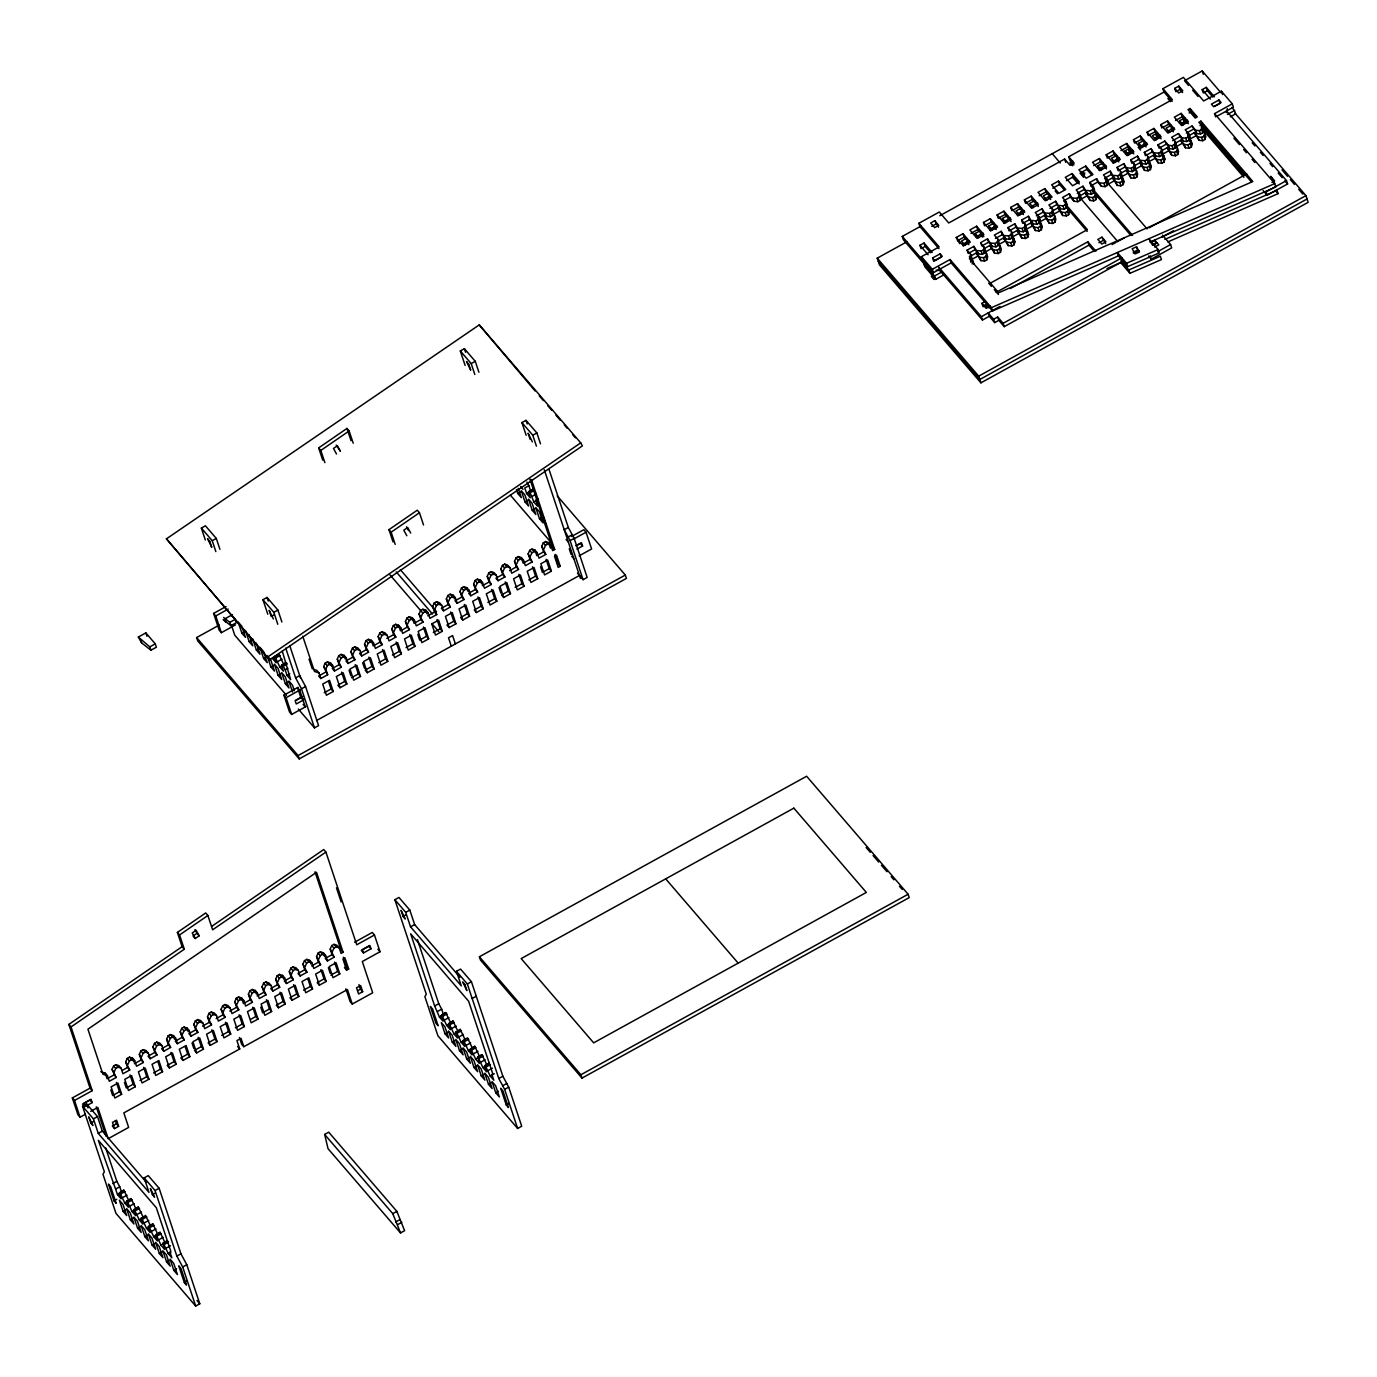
<?xml version="1.0" encoding="UTF-8"?>
<svg xmlns="http://www.w3.org/2000/svg" width="1377" height="1377" viewBox="0 0 1377 1377"><rect width="100%" height="100%" fill="white"/><g stroke="black" fill="none" stroke-linecap="round" stroke-linejoin="round"><path stroke-width="1.5" d="M1157.971 144.826L1161.586 149.043L1162.704 152.399L1161.878 155.343L1159.606 156.582L1155.888 156.152L1151.138 148.596L1144.321 152.348L1147.953 156.565L1149.072 159.921L1148.246 162.847L1145.974 164.104L1142.256 163.674L1137.505 156.117L1130.689 159.87L1134.321 164.087L1135.44 167.443L1134.614 170.369L1132.342 171.626L1128.624 171.196L1123.873 163.639L1117.057 167.392L1120.689 171.609L1121.79 174.965L1120.981 177.891L1118.709 179.148L1114.974 178.717L1110.241 171.161L1103.425 174.913L1107.056 179.13L1108.158 182.487L1107.349 185.413L1105.06 186.67L1101.342 186.239L1096.608 178.683L1089.792 182.435L1093.407 186.652L1094.526 190.009L1093.699 192.935L1091.427 194.191L1087.71 193.761L1082.976 186.205L1076.16 189.957L1079.775 194.174L1080.893 197.531L1080.067 200.457L1077.795 201.713L1074.077 201.283L1069.344 193.727L1062.528 197.479L1066.142 201.696L1067.261 205.035L1066.435 207.979L1064.163 209.235L1060.445 208.805L1055.711 201.249L1048.895 205.001L1052.51 209.218L1053.629 212.557L1052.803 215.5L1050.531 216.757L1046.813 216.327L1042.062 208.77L1035.246 212.523L1038.878 216.74L1039.996 220.079L1039.17 223.022L1036.898 224.279L1033.18 223.849L1028.43 216.275L1021.614 220.045L1025.245 224.262L1026.364 227.601L1025.538 230.544L1023.266 231.801L1019.548 231.37L1014.797 223.797L1007.981 227.566L1011.613 231.784L1012.715 235.123L1011.906 238.066L1009.634 239.323L1005.898 238.892L1001.165 231.319L994.349 235.088L997.981 239.305L999.082 242.645L998.273 245.588L995.984 246.844L992.266 246.414L987.533 238.841L980.717 242.61L985.45 250.166L984.624 253.11L982.352 254.366L978.634 253.936L973.9 246.363L967.084 250.132L970.699 254.349L969.477 258.756L998.704 292.75L1252.846 181.523L1200.916 121.142L1198.868 122.26L1202.482 126.477L1203.601 129.834L1202.775 132.777L1200.503 134.017L1196.785 133.586L1192.052 126.03L1185.236 129.782L1188.85 133.999L1189.969 137.356L1189.143 140.299L1186.871 141.538L1183.153 141.108L1178.419 133.552L1171.603 137.304L1175.218 141.521L1176.337 144.878L1175.51 147.821L1173.238 149.06L1169.521 148.63L1164.787 141.074L1157.971 144.826L1159.073 148.182L1165.889 144.413M970.578 262.095L971.818 257.688L970.699 254.349M972.11 263.988L972.937 261.045L970.51 258.239M984.624 253.11L983.522 249.753L984.331 246.827M969.305 256.828L976.121 253.058L980.872 260.632L984.589 261.062L986.861 259.805L985.743 256.466L986.569 253.523L984.159 250.717M986.861 259.805L987.688 256.862L986.569 253.523M998.273 245.588L997.155 242.232L997.981 239.305M984.641 248.359L989.753 245.554L994.504 253.11L998.222 253.54L1000.494 252.284L999.375 248.944L1000.201 246.001L997.791 243.195M1000.494 252.284L1001.32 249.34L1000.201 246.001M1011.906 238.066L1010.787 234.71L1011.613 231.784M998.291 240.837L1003.403 238.032L1008.136 245.588L1011.854 246.018L1014.126 244.762L1013.007 241.423L1013.833 238.479L1011.424 235.674M1014.126 244.762L1014.952 241.818L1013.833 238.479M1025.538 230.544L1024.419 227.205L1025.245 224.262M1011.923 233.315L1017.035 230.51L1021.768 238.066L1025.486 238.496L1027.758 237.24L1026.64 233.901L1027.466 230.957L1025.056 228.152M1027.758 237.24L1028.585 234.314L1027.466 230.957M1039.17 223.022L1038.051 219.683L1038.878 216.74M1025.555 225.794L1030.667 222.988L1035.401 230.544L1039.119 230.975L1041.391 229.718L1040.289 226.379L1041.098 223.435L1038.688 220.63M1041.391 229.718L1042.217 226.792L1041.098 223.435M1052.803 215.5L1051.684 212.161L1052.51 209.218M1039.187 218.289L1044.3 215.466L1049.033 223.022L1052.751 223.453L1055.023 222.196L1053.921 218.857L1054.748 215.914L1052.321 213.108M1055.023 222.196L1055.849 219.27L1054.748 215.914M1066.435 207.979L1065.316 204.639L1066.142 201.696M1052.82 210.767L1057.932 207.944L1062.665 215.5L1066.4 215.931L1068.672 214.674L1067.554 211.335L1068.38 208.392M1068.672 214.674L1069.481 211.748M1080.067 200.457L1078.966 197.118L1079.775 194.174M1093.699 192.935L1092.598 189.596L1093.407 186.652M1095.937 199.631L1094.818 196.291L1095.644 193.348L1096.763 196.704L1095.937 199.631L1093.665 200.887L1089.947 200.457L1085.196 192.9L1078.38 196.653M1107.349 185.413L1106.23 182.074L1107.056 179.13M1120.981 177.891L1119.862 174.552L1120.689 171.609M1105.645 181.609L1112.478 177.857L1117.212 185.413L1120.93 185.843L1123.202 184.604L1122.083 181.248L1122.909 178.304L1120.499 175.499M1123.202 184.604L1124.028 181.661L1122.909 178.304M1134.614 170.369L1133.495 167.03L1134.321 164.087M1120.998 173.158L1126.111 170.335L1130.844 177.891L1134.562 178.321L1136.834 177.082L1135.715 173.726L1136.541 170.782L1134.132 167.977M1136.834 177.082L1137.66 174.139L1136.541 170.782M1148.246 162.847L1147.127 159.508L1147.953 156.565M1134.631 165.636L1139.743 162.813L1144.476 170.369L1148.194 170.8L1150.466 169.56L1149.365 166.204L1150.174 163.261L1147.764 160.455M1150.466 169.56L1151.292 166.617L1150.174 163.261M1161.878 155.343L1160.759 151.986L1161.586 149.043M1148.263 158.114L1153.375 155.291L1158.109 162.847L1161.827 163.278L1164.099 162.038L1162.997 158.682L1163.823 155.739L1161.396 152.933M1164.099 162.038L1164.925 159.095L1163.823 155.739M1175.51 147.821L1174.392 144.465L1175.218 141.521M1161.895 150.592L1167.007 147.769L1171.741 155.326L1175.476 155.773L1177.748 154.517L1176.629 151.16L1177.455 148.217L1175.029 145.411M1177.748 154.517L1178.557 151.573L1177.455 148.217M1189.143 140.299L1188.041 136.943L1188.85 133.999M1175.528 143.07L1180.64 140.247L1185.373 147.804L1189.108 148.251L1191.38 146.995L1190.262 143.638L1191.088 140.695L1188.661 137.889M1191.38 146.995L1192.207 144.051L1191.088 140.695M1202.775 132.777L1201.673 129.421L1202.482 126.477M1189.16 135.548L1194.272 132.726L1199.023 140.282L1202.741 140.729L1205.013 139.473L1203.894 136.116L1204.72 133.173L1202.31 130.367M1205.013 139.473L1205.839 136.53L1204.72 133.173M1226.236 112.621L1227.337 108.697M112.053 1069.413L113.585 1065.918L115.857 1064.662L118.887 1065.643L121.056 1068.173L122.914 1073.767L129.731 1069.998L125.703 1061.891L127.218 1058.397L129.49 1057.157L132.519 1058.121L134.688 1060.651L136.547 1066.246L143.363 1062.476L139.335 1054.369L140.867 1050.875L143.139 1049.635L146.151 1050.599L148.32 1053.13L150.179 1058.724L156.995 1054.954L152.967 1046.847L154.499 1043.353L156.771 1042.114L159.784 1043.095L161.952 1045.608L163.811 1051.202L170.628 1047.432L166.6 1039.325L168.132 1035.831L170.404 1034.592L173.416 1035.573L175.585 1038.086L177.444 1043.68L184.26 1039.91L180.232 1031.803L181.764 1028.326L184.036 1027.07L187.048 1028.051L189.217 1030.564L191.076 1036.158L197.892 1032.389L193.864 1024.281L195.396 1020.805L197.668 1019.548L200.681 1020.529L202.867 1023.059L204.708 1028.636L211.542 1024.867L207.497 1016.76L209.029 1013.283L211.301 1012.026L214.313 1013.007L216.499 1015.538L218.358 1021.114L225.174 1017.345L221.129 1009.238L222.661 1005.761L224.933 1004.504L227.962 1005.485L230.131 1008.016L231.99 1013.592L238.806 1009.823L234.779 1001.716L236.293 998.239L238.565 996.982L241.595 997.964L243.763 1000.494L245.622 1006.071L252.439 1002.301L248.411 994.194L249.943 990.717L252.215 989.461L255.227 990.442L257.396 992.972L259.255 998.549L266.071 994.779L262.043 986.672L263.575 983.195L265.847 981.939L268.859 982.92L271.028 985.45L272.887 991.027L279.703 987.275L275.675 979.15L277.207 975.673L279.479 974.417L282.492 975.398L284.66 977.928L286.519 983.505L293.335 979.753L289.308 971.628L290.84 968.151L293.112 966.895L296.124 967.876L298.293 970.406L300.152 975.983L306.968 972.231L302.94 964.107L304.472 960.63L306.744 959.373L309.756 960.354L311.942 962.884L313.784 968.461L320.617 964.709L316.572 956.585L318.104 953.108L320.376 951.851L323.388 952.832L325.574 955.363L327.433 960.939L334.25 957.187L330.205 949.063L331.737 945.586L334.009 944.329L337.038 945.311L339.207 947.841L341.066 953.418L343.114 952.299L316.503 872.312L87.921 1029.204L102.896 1074.232L107.423 1075.695L109.282 1081.289L116.098 1077.52L112.053 1069.413L116.098 1077.52M114.239 1071.943L115.771 1068.449L118.043 1067.192L121.056 1068.173M127.872 1064.421L129.404 1060.927L131.676 1059.67L134.688 1060.651M141.504 1056.899L143.036 1053.405L145.308 1052.148L148.32 1053.13M155.136 1049.377L156.668 1045.883L158.94 1044.644L161.952 1045.608M325.488 672.217L318.672 675.987L320.858 678.517L327.674 674.747L323.629 666.64L325.161 663.146L327.433 661.907L330.463 662.871L332.632 665.401L334.491 670.995L341.307 667.225L337.279 659.118L338.794 655.624L341.066 654.385L344.095 655.349L346.264 657.879L348.123 663.473L354.939 659.703L350.911 651.596L352.443 648.102L354.715 646.863L357.727 647.844L359.896 650.357L361.755 655.951L368.571 652.182L364.544 644.075L366.075 640.58L368.347 639.341L371.36 640.322L373.528 642.835L375.387 648.429L382.204 644.66L378.176 636.553L379.708 633.076L381.98 631.819L384.992 632.8L387.161 635.313L389.02 640.907L395.836 637.138L391.808 629.031L393.34 625.554L395.612 624.297L398.624 625.278L400.793 627.809L402.652 633.386L409.468 629.616L405.44 621.509L406.972 618.032L409.244 616.776L412.257 617.757L414.443 620.287L416.284 625.864L423.118 622.094L419.073 613.987L420.605 610.51L422.877 609.254L425.889 610.235L428.075 612.765L429.934 618.342L436.75 614.572L432.705 606.465L434.237 602.988L436.509 601.732L439.538 602.713L441.707 605.243L443.566 610.82L450.382 607.05L446.355 598.943L447.869 595.466L450.141 594.21L453.171 595.191L455.339 597.721L457.198 603.298L464.015 599.529L459.987 591.422L461.519 587.945L463.791 586.688L466.803 587.669L468.972 590.199L470.831 595.776L477.647 592.024L473.619 583.9L475.151 580.423L477.423 579.166L480.435 580.147L482.604 582.678L484.463 588.254L491.279 584.502L487.251 576.378L488.783 572.901L491.055 571.644L494.068 572.625L496.236 575.156L498.095 580.733L504.911 576.98L500.884 568.856L502.416 565.379L504.688 564.122L507.7 565.104L509.869 567.634L511.728 573.211L518.544 569.458L514.516 561.334L516.048 557.857L518.32 556.601L521.332 557.582L523.518 560.112L525.36 565.689L532.193 561.936L528.148 553.829L529.68 550.335L531.952 549.079L534.965 550.06L537.15 552.59L539.009 558.167L545.826 554.415L541.781 546.308L543.313 542.813L545.585 541.557L548.614 542.538L550.783 545.068L552.642 550.645L554.69 549.526L531.402 479.54M327.674 674.747L325.815 669.17L327.347 665.676L329.619 664.42L332.632 665.401M168.769 1041.855L170.3 1038.361L172.573 1037.122L175.585 1038.086M339.448 661.648L340.98 658.154L343.252 656.898L346.264 657.879M182.401 1034.334L183.933 1030.839L186.205 1029.6L189.217 1030.564M353.08 654.127L354.612 650.632L356.884 649.393L359.896 650.357M196.05 1026.812L197.565 1023.318L199.837 1022.078L202.867 1023.059M366.712 646.605L368.244 643.111L370.516 641.871L373.528 642.835M209.683 1019.29L211.215 1015.796L213.487 1014.556L216.499 1015.538M380.345 639.083L381.877 635.589L384.149 634.349L387.161 635.313M223.315 1011.768L224.847 1008.291L227.119 1007.035L230.131 1008.016M393.977 631.561L395.509 628.067L397.781 626.828L400.793 627.809M236.947 1004.246L238.479 1000.769L240.751 999.513L243.763 1000.494M407.626 624.039L409.141 620.545L411.413 619.306L414.443 620.287M250.58 996.724L252.111 993.247L254.384 991.991L257.396 992.972M421.259 616.517L422.791 613.04L425.063 611.784L428.075 612.765M264.212 989.202L265.744 985.725L268.016 984.469L271.028 985.45M434.891 608.995L436.423 605.519L438.695 604.262L441.707 605.243M277.844 981.681L279.376 978.204L281.648 976.947L284.66 977.928M448.523 601.474L450.055 597.997L452.327 596.74L455.339 597.721M291.476 974.159L293.008 970.682L295.28 969.425L298.293 970.406M462.156 593.952L463.688 590.475L465.96 589.218L468.972 590.199M305.126 966.637L306.641 963.16L308.913 961.903L311.942 962.884M475.788 586.43L477.32 582.953L479.592 581.696L482.604 582.678M318.758 959.115L320.29 955.638L322.562 954.381L325.574 955.363M489.42 578.908L490.952 575.431L493.224 574.175L496.236 575.156M332.391 951.593L333.923 948.116L336.195 946.86L339.207 947.841M503.053 571.386L504.584 567.909L506.856 566.653L509.869 567.634M516.702 563.864L518.217 560.387L520.489 559.131L523.518 560.112M530.334 556.342L531.866 552.865L534.138 551.609L537.15 552.59M543.967 548.821L545.499 545.344L547.771 544.087L550.783 545.068M283.869 664.73L278.86 654.109L274.298 657.19L276.157 662.785L272.543 658.567L275.262 657.053M278.86 654.109L275.675 656.45M274.763 656.364L279.789 666.984L283.404 671.201L281.545 665.625L286.106 662.544L287.311 663.938L283.232 666.193L282.01 664.798M286.106 662.544L281.545 665.625M164.431 1244.378L168.528 1242.123L167.323 1240.711L163.226 1242.966L168.252 1253.604L171.867 1257.803L170.008 1252.227L170.714 1250.987L156.341 1207.767L98.352 1140.345L117.51 1194.599L121.124 1198.816L119.283 1193.239L123.827 1190.141L128.853 1200.778L124.756 1203.033L119.747 1192.396M123.827 1190.141L119.283 1193.239M124.756 1203.033L128.388 1207.233L126.529 1201.656L131.073 1198.575L136.099 1209.195L132.003 1211.45L126.994 1200.83M131.073 1198.575L126.529 1201.656M526.926 482.07L528.871 485.702L524.775 487.957L526.634 493.534L530.265 497.751L528.407 492.174L532.968 489.093L534.173 490.487L530.076 492.742L528.871 491.348M532.968 489.093L528.407 492.174M143.346 1217.629L138.32 1207.009L133.776 1210.09L135.635 1215.667L132.003 1211.45M138.32 1207.009L135.135 1209.333M530.076 492.742L533.88 501.968L537.512 506.185L536.118 499.765L539.285 504.808M134.24 1209.264L139.249 1219.884L142.881 1224.101L141.022 1218.507L145.583 1215.426L150.592 1226.064M141.487 1217.681L146.496 1228.318L150.127 1232.518L148.268 1226.941L152.83 1223.86L157.839 1234.481M152.83 1223.86L148.268 1226.941M148.733 1226.115L153.742 1236.735L157.374 1240.952L155.515 1235.376L160.076 1232.295L165.085 1242.915L161.006 1245.169L155.98 1234.549M160.076 1232.295L155.515 1235.376M161.006 1245.169L164.62 1249.387L163.226 1242.966M167.323 1240.711L162.761 1243.792M482.931 1067.588L487.01 1065.316L482.002 1054.696L477.905 1056.951L482.931 1067.588L486.546 1071.788L484.704 1066.211L489.248 1063.13L485.169 1065.385L490.178 1076.005L493.809 1080.222L491.95 1074.645L492.639 1073.406L468.628 1001.234L410.656 933.795L434.65 1005.967L439.435 1017.018L443.067 1021.235L441.208 1015.641L445.769 1012.56L450.778 1023.18L446.682 1025.435L441.673 1014.815M445.769 1012.56L441.208 1015.641M446.682 1025.435L450.313 1029.652L448.454 1024.075L453.016 1020.994L458.025 1031.614L453.928 1033.869L448.919 1023.249M453.016 1020.994L448.454 1024.075M453.928 1033.869L457.56 1038.086L455.701 1032.509L460.262 1029.411L465.271 1040.048M460.262 1029.411L455.701 1032.509M472.518 1048.465L467.509 1037.845L462.947 1040.926L464.806 1046.503L461.192 1042.303L456.166 1031.666M463.412 1040.1L468.438 1050.72L472.053 1054.937L470.194 1049.36L474.755 1046.279L479.764 1056.899M474.755 1046.279L470.194 1049.36M470.659 1048.534L475.685 1059.154L479.299 1063.371L477.905 1056.951M482.002 1054.696L477.44 1057.777M322.717 460.125L318.655 447.921L346.97 428.436L349.138 430.967L353.218 443.222M324.886 462.655L320.824 450.434L349.138 430.967M393.03 541.884L388.968 529.663L417.265 510.196L419.451 512.726L423.514 524.964M395.199 544.397L391.137 532.193L419.451 512.726M92.225 1090.687L90.056 1088.157L72.327 1097.934L74.513 1100.464L92.225 1090.687L71.019 1026.932L184.311 949.218L182.125 946.688L177.392 932.436L205.689 912.968L207.875 915.498L212.626 929.785L325.901 852.07L323.733 849.54L212.213 926.033M184.311 949.218L179.561 934.966L207.875 915.498M199.149 935.826L196.98 933.313L193.073 935.981L195.241 938.512L199.149 935.826L196.136 930.301L192.229 932.969L195.241 938.512M90.056 1088.157L68.85 1024.402L182.125 946.688M166.445 538.837L479.248 324.886L580.715 442.878L582.351 445.907L269.565 659.841L166.445 538.837L269.565 659.841M267.93 656.829L580.715 442.878M465.133 365.456L460.314 350.946L464.41 348.691L475.272 361.325L478.903 372.22M460.314 350.946L471.192 363.58L475.272 361.325M205.311 539.973L201.352 528.062L205.431 525.807L216.309 538.441L219.924 549.337M201.352 528.062L212.213 540.696L216.309 538.441M526.152 435.27L521.917 422.584L526.014 420.329L536.892 432.963L540.507 443.842M138.337 637.052L145.842 632.904L155.257 643.868L156.376 647.224L150.919 650.219L141.624 642.921L138.337 637.052L149.8 646.88L150.919 650.219M521.917 422.584L532.796 435.218L536.892 432.963M149.8 646.88L155.257 643.868M938.925 248.669L919.991 226.637L918.872 223.298L939.321 212.006L948.736 222.971L1064.645 159.026L1070.067 165.36L1074.163 163.106L1068.724 156.771L1172.343 99.609L1162.928 88.662L1183.377 77.387L1203.67 100.986L1221.399 91.192L1232.277 103.843L1233.379 107.182L1217.44 115.995M235.519 624.865L221.353 632.68L219.167 630.15L213.607 613.402L226 606.568M944.519 274.471L935.654 279.359L934.535 276.002L903.381 239.77L902.262 236.414L921.006 226.069M939.751 215.741L1164.718 91.639M1185.339 80.262L1202.224 70.95L1220.917 92.689M213.607 613.402L215.776 615.932L228.186 609.099M934.759 220.733L930.68 222.988L934.656 227.618L938.753 225.363L934.759 220.733L938.529 227.171M1174.736 88.369L1178.815 86.114L1182.809 90.744L1178.712 92.999L1174.736 88.369L1175.838 91.708L1179.934 89.453L1182.602 92.552M931.781 226.344L935.878 224.09M1235.031 113.207L1305.93 195.637L1308.15 202.333L980.923 382.84L879.438 264.849L877.218 258.153L907.305 241.56M232.317 614.744L224.812 618.875L225.931 622.232L223.762 619.702M267.792 614.211L262.955 599.701L267.052 597.446L277.913 610.08L281.889 622.008M557.203 495.84L625.313 575.052L626.432 578.392L299.205 758.899L197.72 640.907L196.618 637.568L219.184 625.124M223.608 617.464L229.804 622.335L235.26 619.323L236.379 622.679L230.923 625.692L223.177 619.598M930.594 252.714L925.155 246.397L921.058 248.652L919.956 245.295L924.036 243.04L932.195 252.525M1072.649 161.057L1069.929 162.572L1072.649 165.722M1212.827 97.027L1207.388 90.71L1203.291 92.965L1202.19 89.608L1206.269 87.353L1214.428 96.838M262.955 599.701L273.834 612.335L277.913 610.08M922.556 260.012L921.437 256.673L939.166 246.896L918.872 223.298M956.206 237.481L963.022 233.729L970.269 242.145L963.452 245.915L956.206 237.481L959.735 243.643M976.654 226.207L969.838 229.959L977.085 238.393L983.901 234.641L976.654 226.207L977.773 229.546L983.815 236.586M983.471 222.437L990.287 218.685L997.55 227.119L990.717 230.871L983.471 222.437L984.589 225.794L991.406 222.041L996.242 227.653M997.12 214.915L1003.936 211.163L1011.183 219.597L1004.367 223.349L997.12 214.915L998.222 218.272L1005.038 214.519L1011.079 221.542M1010.752 207.393L1017.569 203.641L1024.815 212.075L1017.999 215.828L1010.752 207.393L1011.854 210.75M1024.385 199.889L1031.201 196.119L1038.447 204.553L1031.631 208.306L1024.385 199.889L1025.486 203.228L1032.32 199.476L1038.344 206.498M1044.833 188.597L1038.017 192.367L1045.263 200.784L1052.08 197.031L1044.833 188.597L1045.952 191.954L1050.771 197.565M1058.465 181.076L1051.649 184.845L1058.896 193.262L1065.712 189.51L1058.465 181.076L1059.584 184.432L1064.421 190.043M1072.098 173.554L1065.282 177.323L1072.528 185.74L1079.344 181.988L1072.098 173.554L1073.217 176.91L1079.258 183.933M1085.73 166.032L1078.914 169.801L1086.16 178.218L1092.977 174.466L1085.73 166.032L1086.849 169.388L1091.686 174.999M1099.362 158.51L1092.546 162.279L1099.793 170.696L1106.626 166.944L1099.362 158.51L1100.481 161.866L1106.523 168.889M1106.196 154.758L1113.012 150.988L1120.258 159.422L1113.442 163.174L1106.196 154.758L1107.297 158.097L1114.113 154.344L1118.95 159.956M1126.644 143.466L1119.828 147.236L1127.074 155.653L1133.891 151.9L1126.644 143.466L1127.746 146.823L1133.787 153.845M1133.46 139.714L1140.276 135.944L1147.523 144.378L1140.707 148.131L1133.46 139.714L1134.562 143.053L1141.395 139.301L1146.215 144.912M1147.093 132.192L1153.909 128.422L1161.155 136.857L1154.339 140.626L1147.093 132.192L1148.211 135.531L1155.028 131.779L1161.069 138.802M1160.725 124.67L1167.541 120.901L1174.788 129.335L1167.971 133.104L1160.725 124.67L1161.844 128.027M1181.173 113.379L1174.357 117.148L1181.604 125.582L1188.42 121.813L1181.173 113.379L1182.292 116.735L1188.334 123.758M1190.038 108.49L1187.99 109.626L1195.236 118.061L1197.284 116.925L1190.038 108.49L1191.157 111.847L1195.993 117.458M273.92 614.951L271.2 616.448L269.152 610.304L273.369 618.979M241.784 626.225L238.152 622.008L241.87 633.162L244.59 631.664M957.325 240.837L964.141 237.068L968.978 242.696M970.957 233.315L977.773 229.546M1013.558 209.803L1018.67 206.998L1023.507 212.609M1039.136 195.706L1045.952 191.954M1052.768 188.184L1059.584 184.432M1066.4 180.662L1073.217 176.91M1086.849 169.388L1080.033 173.141L1083.665 177.358M1093.665 165.619L1100.481 161.866M1120.93 150.575L1127.746 146.823M1163.548 127.08L1168.66 124.257L1173.497 129.868M1175.476 120.505L1182.292 116.735M1189.108 112.983L1191.157 111.847M966.62 238.204L961.507 241.009L965.122 245.226M983.058 233.092L976.241 236.844L975.14 233.488L980.252 230.682M996.707 225.57L989.874 229.322L988.772 225.983L993.884 223.16M1003.523 221.8L1002.404 218.461L1007.516 215.638M1021.149 208.116L1016.037 210.939L1019.668 215.139M1034.781 200.594L1029.669 203.417L1033.301 207.617M1048.413 193.073L1043.301 195.895L1046.933 200.113M1082.167 174.449L1084.887 172.951M1105.783 165.395L1098.949 169.147L1097.848 165.808L1102.96 162.985M1116.592 155.463L1111.48 158.286L1115.095 162.503M1133.047 150.351L1126.231 154.104L1125.112 150.764L1130.224 147.941M1146.68 142.829L1139.863 146.599L1138.745 143.242L1143.857 140.42M1157.489 132.898L1152.377 135.721L1156.009 139.938M1171.121 125.376L1166.009 128.199L1169.641 132.416M1187.576 120.264L1180.76 124.033L1179.659 120.677L1184.771 117.854M932.608 257.964L940.112 253.833L942.281 256.346L934.776 260.494L932.608 257.964L933.726 261.303L941.214 257.172L940.112 253.833M1218.938 100.022L1211.433 104.153L1213.602 106.683L1221.106 102.552L1218.938 100.022L1220.039 103.361L1214.428 106.477M962.609 244.366L969.425 240.614M1005.227 220.871L1010.339 218.048M1017.155 214.278L1023.972 210.526M1030.788 206.757L1037.604 203.004M1044.42 199.235L1049.532 196.412M1112.599 161.625L1119.415 157.873M1155.2 138.13L1160.312 135.307M1167.128 131.555L1173.944 127.786M962.953 245.657L966.361 243.781M990.235 230.613L993.643 228.737M1003.867 223.091L1007.276 221.215M1017.5 215.569L1020.908 213.693M1099.311 170.438L1102.719 168.562M1112.943 162.916L1116.351 161.04M1140.208 147.873L1143.616 145.996M245.399 630.425L249.117 641.596L251.836 640.098M516.478 489.713L517.718 493.431L520.437 491.933M921.437 256.673L932.315 269.307L950.044 259.53L991.423 307.656L992.542 311.013L1118.451 255.881L1127.711 266.622L1159.21 252.886L1158.109 249.53L1148.831 238.737L1152.583 245.175M1215.667 116.976L1214.548 113.62L1232.277 103.843M526.634 493.534L530.73 491.279L528.871 485.702M902.262 236.414L933.434 272.663L951.146 262.887L992.542 311.013M978.634 253.936L975.019 249.719L968.203 253.471L967.084 250.132M992.266 246.414L988.652 242.197L981.835 245.949L980.717 242.61M995.468 238.428L1002.284 234.675L1005.898 238.892M1019.548 231.37L1015.916 227.153L1009.1 230.906L1007.981 227.566M1033.18 223.849L1029.548 219.631L1022.732 223.401L1021.614 220.045M1036.365 215.879L1043.181 212.11L1046.813 216.327M1049.997 208.357L1056.813 204.588L1060.445 208.805M1074.077 201.283L1070.445 197.066L1063.629 200.835L1067.261 205.035M1077.279 193.314L1084.095 189.544L1087.71 193.761M1089.792 182.435L1090.911 185.792L1097.727 182.022L1101.342 186.239M1114.974 178.717L1111.359 174.5L1104.543 178.27L1108.158 182.487M1128.624 171.196L1124.992 166.978L1118.176 170.748L1117.057 167.392M1142.256 163.674L1138.624 159.457L1131.808 163.226L1130.689 159.87M1147.144 154.758L1152.256 151.935L1155.888 156.152M1172.705 140.661L1179.521 136.891M1186.354 133.139L1193.17 129.386M1199.987 125.617L1202.018 124.498L1251.228 181.695M532.038 496.391L536.118 494.136M252.645 638.859L256.363 650.03L259.083 648.515M524.964 501.865L528.579 506.065L524.878 494.911L521.246 490.694L524.964 501.865L527.684 500.35M934.535 276.002L941.627 272.095M1201.088 128.973L1203.137 127.837L1244.137 175.499M1227.406 114.446L1234.498 110.539L1235.617 113.895L1230.298 116.821M977.515 250.58L981.25 251.01L983.522 249.753M991.165 243.058L994.882 243.488L997.155 242.232M1004.797 235.536L1008.515 235.966L1010.787 234.71M1018.429 228.014L1022.147 228.444L1024.419 227.205M1032.062 220.492L1035.779 220.922L1038.051 219.683M1045.694 212.97L1049.412 213.401L1051.684 212.161M1059.326 205.448L1063.044 205.879L1065.316 204.639M1072.958 197.927L1076.694 198.374L1078.966 197.118M1086.591 190.405L1090.326 190.852L1092.598 189.596M1100.24 182.883L1103.958 183.33L1106.23 182.074M1113.873 175.378L1117.59 175.808L1119.862 174.552M1127.505 167.856L1131.223 168.287L1133.495 167.03M1141.137 160.334L1144.855 160.765L1147.127 159.508M1154.769 152.813L1158.487 153.243L1160.759 151.986M1164.787 141.074L1168.402 145.291L1172.12 145.721L1174.392 144.465M1178.419 133.552L1182.034 137.769L1185.769 138.199L1188.041 136.943M1192.052 126.03L1195.666 130.247L1199.401 130.677L1201.673 129.421M972.128 259.237L977.24 256.415M984.056 252.662L990.872 248.893M997.688 245.14L1004.504 241.371M1011.32 237.619L1018.137 233.849M1024.953 230.097L1031.786 226.327M1045.418 218.805L1038.602 222.575L1042.217 226.792M1052.235 215.053L1059.051 211.283M1079.499 200.009L1086.315 196.24M1108.468 184.019L1113.58 181.196M1122.1 176.497L1127.212 173.674M1134.028 169.922L1140.862 166.169M1154.494 158.648L1147.678 162.4L1151.292 166.617M1161.31 154.878L1168.126 151.126M1174.942 147.356L1181.759 143.604M1195.391 136.082L1188.575 139.834L1192.207 144.051M535.653 500.591L538.373 499.094M533.88 501.968L537.977 499.713M976.121 253.058L979.753 257.275L983.471 257.706L985.743 256.466M989.753 245.554L993.385 249.753L997.103 250.184L999.375 248.944M1003.403 238.032L1007.017 242.232L1010.735 242.662L1013.007 241.423M1017.035 230.51L1020.65 234.71L1024.368 235.157L1026.64 233.901M1030.667 222.988L1034.282 227.188L1038.017 227.635L1040.289 226.379M1044.3 215.466L1047.914 219.666L1051.649 220.113L1053.921 218.857M1057.932 207.944L1061.564 212.161L1065.282 212.592L1067.554 211.335M1085.196 192.9L1088.828 197.118L1092.546 197.548L1094.818 196.291M1112.478 177.857L1116.093 182.074L1119.811 182.504L1122.083 181.248M1126.111 170.335L1129.725 174.552L1133.443 174.982L1135.715 173.726M1139.743 162.813L1143.358 167.03L1147.093 167.46L1149.365 166.204M1153.375 155.291L1156.99 159.508L1160.725 159.939L1162.997 158.682M1167.007 147.769L1170.639 151.986L1174.357 152.417L1176.629 151.16M1180.64 140.247L1184.272 144.465L1187.99 144.895L1190.262 143.638M1194.272 132.726L1197.904 136.943L1201.622 137.373L1203.894 136.116M263.609 658.447L267.241 662.664L263.523 651.51L259.892 647.293L263.609 658.447L266.329 656.949M532.21 510.282L535.825 514.499L532.124 503.328L528.493 499.128L532.21 510.282L534.93 508.784M275.985 657.776L280.065 655.521M277.93 661.408L282.027 659.153M270.856 666.881L274.488 671.098L270.77 659.927L267.138 655.71L270.856 666.881L273.593 665.384M539.457 518.716L543.089 522.933L539.371 511.762L535.739 507.545L539.457 518.716L542.177 517.201M279.789 666.984L282.509 665.487M282.302 651.201L290.65 679.636L287.036 675.418L285.177 669.842L287.896 668.327M278.102 675.315L281.734 679.515L278.016 668.361L274.402 664.144L278.102 675.315L280.839 673.801M989.598 283.559L1087.382 229.615L1066.005 204.76M287.036 675.418L289.755 673.921M314.49 727.865L301.477 688.793L295.625 677.88L299.721 675.625L305.574 686.538L318.569 725.61L314.49 727.865L298.31 709.069M568.322 527.46L564.226 529.715L570.078 540.627L583.073 579.7L587.17 577.445L574.175 538.373L568.322 527.46L549.027 469.471M285.349 683.732L288.981 687.949L285.263 676.778L281.648 672.578L285.349 683.732L288.086 682.235M996.122 292.389L1087.813 241.801L1095.903 251.199M989.805 307.536L987.137 304.437L983.058 306.71L981.939 303.353L984.658 301.856M1101.927 237.171L1097.83 239.426L1101.824 244.056L1105.903 241.801L1101.927 237.171L1105.697 243.609M1010.339 288.516L1088.932 245.158L1094.319 251.423M1098.949 242.765L1103.029 240.51M568.133 536.996L572.23 534.741M305.832 706.608L291.649 714.439L289.48 711.909L283.903 695.161L298.086 687.33M341.307 667.225L339.121 664.695L332.305 668.465L334.491 670.995M354.939 659.703L352.77 657.173L345.954 660.943L348.123 663.473M368.571 652.182L366.402 649.651L359.586 653.421L361.755 655.951M382.204 644.66L380.035 642.13L373.219 645.899L371.36 640.322M386.851 638.377L393.667 634.608L395.836 637.138M402.187 629.909L407.299 627.086L409.468 629.616M423.118 622.094L420.932 619.564L414.116 623.333L412.257 617.757M427.748 615.812L434.564 612.059L436.75 614.572M450.382 607.05L448.196 604.537L441.38 608.29L443.566 610.82M464.015 599.529L461.846 597.016L455.03 600.768L457.198 603.298M477.647 592.024L475.478 589.494L468.662 593.246L470.831 595.776M482.294 585.724L489.11 581.972L491.279 584.502M504.911 576.98L502.743 574.45L495.927 578.202L498.095 580.733M509.559 570.68L516.375 566.928L518.544 569.458M532.193 561.936L530.007 559.406L523.191 563.159L521.332 557.582M545.826 554.415L543.64 551.884L536.823 555.637L534.965 550.06M571.455 536.531L583.865 529.697L586.034 532.228L591.611 548.975L579.201 555.809M990.011 305.728L985.932 307.983L981.939 303.353M301.477 688.793L305.574 686.538M570.078 540.627L574.175 538.373M283.903 695.161L286.089 697.691L300.255 689.86M573.641 539.061L586.034 532.228M989.908 315.935L982.472 320.049L939.906 270.563L938.787 267.207L981.353 316.693L999.943 306.434M1112.117 244.555L1115.835 242.507M1117.04 241.836L1124.51 237.722M1148.969 227.876L1246.77 173.932M302.63 696.487L295.126 700.618L296.244 703.974L303.749 699.843L301.563 697.313L295.935 700.411M575.827 545.791L581.455 542.676L582.574 546.032L576.946 549.13M576.636 545.567L580.388 543.502L582.574 546.032M1004.246 326.659L998.807 320.342L994.71 322.597L989.288 316.28L988.17 312.94L993.609 319.257L997.688 317.003L1003.127 323.32L1004.246 326.659L1123.116 261.096M324.249 692.734L331.065 688.965L333.234 691.495L326.418 695.247L322.7 684.094L329.533 680.324L333.234 691.495M346.866 683.973L344.698 681.443L337.881 685.212L340.05 687.725L346.866 683.973L343.166 672.802L336.349 676.572L340.05 687.725M351.514 677.691L358.33 673.921L360.516 676.451L353.682 680.221L349.982 669.05L356.798 665.28L360.516 676.451M374.148 668.929L371.962 666.399L365.146 670.169L367.332 672.699L374.148 668.929L370.43 657.776L363.614 661.528L367.332 672.699M378.778 662.647L385.594 658.877L387.78 661.408L380.964 665.177L377.246 654.006L384.063 650.254L387.78 661.408M392.428 655.125L399.244 651.355L401.413 653.886L394.597 657.655L390.879 646.484L397.695 642.732L401.413 653.886M406.06 647.603L412.876 643.834L415.045 646.364L408.229 650.133L404.511 638.962L411.327 635.21L415.045 646.364M428.677 638.842L424.959 627.688L418.143 631.441L421.861 642.611L428.677 638.842L426.509 636.312L419.692 640.081L417.833 634.504M433.325 632.559L440.141 628.79L442.31 631.32L435.493 635.09L431.776 623.919L438.609 620.166L442.31 631.32M455.942 623.798L453.773 621.268L446.957 625.038L449.126 627.568L455.942 623.798L452.241 612.645L445.425 616.397L449.126 627.568M469.591 616.276L467.405 613.746L460.589 617.516L462.758 620.046L469.591 616.276L465.874 605.123L459.057 608.875L462.758 620.046M483.224 608.754L481.038 606.241L474.222 609.994L476.408 612.524L483.224 608.754L479.506 597.601L472.69 601.353L476.408 612.524M487.854 602.472L494.67 598.72L496.856 601.233L490.04 605.002L486.322 593.831L493.138 590.079L496.856 601.233M510.488 593.711L508.32 591.198L501.503 594.95L503.672 597.48L510.488 593.711L506.77 582.557L499.954 586.309L503.672 597.48M515.136 587.428L521.952 583.676L524.121 586.206L517.304 589.958L513.587 578.788L520.403 575.035L524.121 586.206M528.768 579.906L535.584 576.154L537.753 578.684L530.937 582.437L527.219 571.266L534.035 567.513L537.753 578.684M551.385 571.162L547.685 559.991L540.851 563.761L544.569 574.915L551.385 571.162L549.216 568.632L542.4 572.384L540.541 566.808M560.25 566.274L558.201 567.393L554.501 556.239L556.532 555.103L560.25 566.274L558.081 563.744L554.983 554.432M1003.127 323.32L1122.014 257.74M1150.724 242.472L1154.804 240.218L1158.797 244.865L1154.701 247.12M1162.274 236.93L1173.497 230.734M1153.203 245.072L1155.923 243.574L1154.804 240.218M1271.952 182.435L1274.689 180.921L1270.696 176.29L1274.465 182.728M1157.558 251.716L1170.588 244.538L1171.689 247.894L1151.241 259.169L1148.556 256.036M1286.479 180.611L1266.014 191.885L1267.133 195.241L1287.581 183.95L1286.479 180.611L1226.477 110.849M316.486 720.55L579.837 575.276M877.218 258.153L978.703 376.145L1305.93 195.637M196.618 637.568L298.086 755.56L625.313 575.052M1307.031 198.994L979.804 379.501L878.337 261.51M394.855 899.697L405.733 912.349L410.553 926.859L461.295 985.846L456.475 971.336L460.555 969.081L471.433 981.715L502.863 1076.229L508.715 1087.141L521.711 1126.214L517.632 1128.469L437.903 1035.762L424.891 996.69L426.285 994.194L394.855 899.697L398.951 897.443L409.812 910.077L414.649 924.604L459.901 977.222M405.733 912.349L409.812 910.077M113.912 1074.989L107.096 1078.759L105.237 1073.165L100.728 1071.702M122.433 1070.29L127.545 1067.468L129.731 1069.998M134.378 1063.715L141.194 1059.946L143.363 1062.476M156.995 1054.954L154.826 1052.424L148.01 1056.193L150.179 1058.724M170.628 1047.432L168.459 1044.902L161.643 1048.672L163.811 1051.202M184.26 1039.91L182.091 1037.38L175.275 1041.15L177.444 1043.68M197.892 1032.389L195.723 1029.858L188.907 1033.628L191.076 1036.158M202.539 1026.106L209.356 1022.336L211.542 1024.867M216.172 1018.584L222.988 1014.815L225.174 1017.345M229.804 1011.062L236.62 1007.31L238.806 1009.823M252.439 1002.301L250.27 999.788L243.454 1003.54L241.595 997.964M257.086 996.019L263.902 992.266L266.071 994.779M279.703 987.275L277.534 984.744L270.718 988.497L272.887 991.027M293.335 979.753L291.167 977.222L284.35 980.975L286.519 983.505M306.968 972.231L304.799 969.701L297.983 973.453L300.152 975.983M311.615 965.931L318.431 962.179L320.617 964.709M334.25 957.187L332.064 954.657L325.247 958.409L327.433 960.939M354.56 942.247L372.289 932.47L374.458 935L380.035 951.748L362.306 961.525L372.702 992.783L352.254 1004.057L350.085 1001.527L345.851 988.824M403.1 916.445L405.268 918.975L401.051 910.3L403.1 916.445L405.819 914.948M374.458 935L356.746 944.777L325.901 852.07M82.5 1104.216L89.987 1100.085L92.173 1102.616L84.668 1106.747L83.549 1103.39L91.054 1099.259L92.173 1102.616M82.551 1106.247L93.429 1118.881L98.266 1133.391L148.991 1192.396L144.172 1177.886L148.251 1175.614L159.13 1188.265L180.938 1253.81L186.79 1264.723L199.785 1303.795L195.689 1306.05L115.961 1213.344L102.965 1174.271L104.359 1171.793L82.551 1106.247L86.648 1103.975L97.526 1116.627L102.346 1131.137L146.237 1182.154M363.494 952.936L370.998 948.805L369.879 945.448L362.375 949.596L363.494 952.936L361.325 950.405L368.812 946.274L370.998 948.805M410.553 926.859L414.649 924.604M121.658 1094.267L117.957 1083.097L111.124 1086.866L114.842 1098.02L121.658 1094.267L119.489 1091.737L112.673 1095.507L110.814 1089.913M135.29 1086.746L131.59 1075.575L124.773 1079.344L128.474 1090.498L135.29 1086.746L133.121 1084.215L126.305 1087.985L124.446 1082.391M139.938 1080.463L146.754 1076.694L148.94 1079.224L142.106 1082.976L138.406 1071.822L145.222 1068.053L148.94 1079.224M153.57 1072.941L160.386 1069.172L162.572 1071.702L155.756 1075.471L152.038 1064.301L158.854 1060.531L162.572 1071.702M176.204 1064.18L174.018 1061.65L167.202 1065.419L169.388 1067.95L176.204 1064.18L172.486 1053.026L165.67 1056.779L169.388 1067.95M189.837 1056.658L187.668 1054.128L180.852 1057.897L183.021 1060.428L189.837 1056.658L186.119 1045.504L179.303 1049.257L183.021 1060.428M203.469 1049.136L201.3 1046.606L194.484 1050.376L196.653 1052.906L203.469 1049.136L199.751 1037.983L192.935 1041.735L196.653 1052.906M217.101 1041.614L214.932 1039.084L208.116 1042.854L210.285 1045.384L217.101 1041.614L213.383 1030.461L206.567 1034.213L210.285 1045.384M221.749 1035.332L228.565 1031.562L230.734 1034.093L223.917 1037.862L220.2 1026.691L227.033 1022.939L230.734 1034.093M235.381 1027.81L242.197 1024.04L244.366 1026.571L237.55 1030.34L233.849 1019.169L240.665 1015.417L244.366 1026.571M250.717 1019.341L255.829 1016.519L258.015 1019.049L251.182 1022.818L247.481 1011.647L254.297 1007.895L258.015 1019.049M271.648 1011.527L267.93 1000.373L261.114 1004.126L264.832 1015.297L271.648 1011.527L269.462 1008.997L262.646 1012.766L260.787 1007.189M285.28 1004.005L283.094 1001.492L276.278 1005.244L278.464 1007.775L285.28 1004.005L281.562 992.851L274.746 996.604L278.464 1007.775M298.912 996.483L296.743 993.97L289.927 997.723L292.096 1000.253L298.912 996.483L295.194 985.33L288.378 989.082L292.096 1000.253M303.56 990.201L310.376 986.448L312.545 988.961L305.728 992.731L302.011 981.56L308.827 977.808L312.545 988.961M326.177 981.457L324.008 978.927L317.192 982.679L319.361 985.209L326.177 981.457L322.459 970.286L315.643 974.038L319.361 985.209M330.824 975.157L337.64 971.405L339.809 973.935L332.993 977.687L329.275 966.516L336.108 962.764L339.809 973.935M348.674 969.047L346.505 966.516L344.457 967.635L346.625 970.165L348.674 969.047L344.956 957.876L342.925 958.994L346.625 970.165M72.327 1097.934L77.904 1114.681L80.073 1117.212L85.391 1114.268M90.71 1111.342L97.801 1107.435L108.198 1138.693L128.646 1127.402L123.827 1112.891L239.718 1048.964L236.93 1040.582L241.027 1038.327L243.815 1046.709L347.434 989.547L352.254 1004.057M93.429 1118.881L97.526 1116.627M90.796 1122.995L92.965 1125.525L88.748 1116.85L90.796 1122.995L93.533 1121.48M98.266 1133.391L102.346 1131.137M118.611 1126.334L116.443 1123.804L112.346 1126.059L114.532 1128.589L118.611 1126.334L116.58 1120.189L112.484 1122.444L114.532 1128.589M357.779 990.683L360.499 989.185L362.667 991.698L358.588 993.97L356.54 987.825L360.636 985.571L362.667 991.698M479.403 956.757L806.629 776.249L908.114 894.241L909.216 897.597L581.989 1078.105L480.521 960.113L479.403 956.757L580.887 1074.748L581.989 1078.105M456.475 971.336L467.337 983.987L471.433 981.715M112.725 1183.566L116.821 1181.311L105.702 1147.902M434.65 1005.967L438.747 1003.713L417.403 939.562M115.651 1189.022L119.747 1186.767L116.821 1181.311M437.576 1011.424L441.673 1009.169L438.747 1003.713M472.173 998.497L476.253 996.242M117.51 1194.599L121.606 1192.344L119.747 1186.767M439.435 1017.018L443.532 1014.763L441.673 1009.169M120.952 1193.807L125.032 1191.553M442.878 1016.226L446.974 1013.971M114.016 1200.813L116.184 1203.343L110.625 1186.595L108.456 1184.065L114.016 1200.813L116.752 1199.298M122.897 1197.439L126.994 1195.184M444.823 1019.858L448.919 1017.603M128.199 1202.241L132.295 1199.987M450.124 1024.643L454.221 1022.388M144.172 1177.886L155.05 1190.52L159.13 1188.265M130.144 1205.873L134.24 1203.618M452.086 1028.292L456.166 1026.037M152.399 1194.634L154.585 1197.164L150.368 1188.489L152.399 1194.634L155.136 1193.119M123.087 1211.347L126.701 1215.564L122.983 1204.393L119.369 1200.176L123.087 1211.347L125.806 1209.849M445.012 1033.766L448.627 1037.965L444.926 1026.812L441.294 1022.595L445.012 1033.766L447.732 1032.251M135.445 1210.658L139.542 1208.404M457.371 1033.077L461.467 1030.822M137.39 1214.307L141.487 1212.053M459.333 1036.709L463.412 1034.454M130.333 1219.781L133.948 1223.981L130.23 1212.827L126.615 1208.61L130.333 1219.781L133.053 1218.266M452.258 1042.182L455.89 1046.4L452.172 1035.229L448.541 1031.029L452.258 1042.182L454.978 1040.685M141.022 1218.507L143.742 1217.01M139.249 1219.884L141.986 1218.387M461.192 1042.303L463.911 1040.788M142.692 1219.093L146.788 1216.838M464.617 1041.511L468.714 1039.256M144.637 1222.724L148.733 1220.47M466.579 1045.143L470.659 1042.888M137.58 1228.198L141.194 1232.415L137.493 1221.244L133.862 1217.044L137.58 1228.198L140.299 1226.7M459.505 1050.617L463.137 1054.834L459.419 1043.663L455.787 1039.446L459.505 1050.617L462.224 1049.102M146.496 1228.318L149.232 1226.804M468.438 1050.72L471.158 1049.222M149.938 1227.527L154.035 1225.272M471.881 1049.928L475.96 1047.673M324.645 1134.441L328.724 1132.187L396.869 1211.399L404.614 1230.677L400.518 1232.931L328.036 1148.659L324.645 1134.441L392.772 1213.653L400.518 1232.931M151.9 1231.158L155.98 1228.904M473.826 1053.577L477.922 1051.322M144.826 1236.632L148.441 1240.849L144.74 1229.678L141.108 1225.461L144.826 1236.632L147.546 1235.117M466.751 1059.051L470.383 1063.251L466.665 1052.097L463.033 1047.88L466.751 1059.051L469.488 1057.536M153.742 1236.735L156.479 1235.238M475.685 1059.154L478.404 1057.656M157.185 1235.944L161.281 1233.689M479.127 1058.362L483.207 1056.107M159.147 1239.593L163.226 1237.321M481.072 1061.994L485.169 1059.739M152.072 1245.049L155.704 1249.266L151.986 1238.112L148.355 1233.895L152.072 1245.049L154.792 1243.551M473.998 1067.468L477.63 1071.685L473.912 1060.514L470.297 1056.314L473.998 1067.468L476.735 1065.97M486.374 1066.796L490.453 1064.524M166.393 1248.01L170.473 1245.755M488.319 1070.428L492.415 1068.173M159.319 1253.483L162.951 1257.7L159.233 1246.529L155.601 1242.329L159.319 1253.483L162.038 1251.986M481.244 1075.902L484.876 1080.119L481.158 1068.948L477.544 1064.731L481.244 1075.902L483.981 1074.387M168.252 1253.604L170.972 1252.089M490.178 1076.005L494.274 1073.75M195.689 1306.05L182.693 1266.978L176.841 1256.065L180.938 1253.81M517.632 1128.469L504.636 1089.396L498.784 1078.484L502.863 1076.229M166.565 1261.917L170.197 1266.134L166.479 1254.963L162.847 1250.746L166.565 1261.917L169.302 1260.403M488.491 1084.319L492.123 1088.536L488.405 1077.382L484.79 1073.165L488.491 1084.319L491.228 1082.821M502.674 1085.747L506.77 1083.492M173.812 1270.334L177.444 1274.551L173.726 1263.398L170.111 1259.18L173.812 1270.334L176.549 1268.837M495.754 1092.753L499.369 1096.97L495.651 1085.799L492.037 1081.582L495.754 1092.753L498.474 1091.255M182.693 1266.978L186.79 1264.723M504.636 1089.396L508.715 1087.141M184.329 1282.555L186.497 1285.085L180.938 1268.337L178.752 1265.824L184.329 1282.555L187.048 1281.058M506.254 1104.974L508.44 1107.504L502.863 1090.756L500.694 1088.226L506.254 1104.974L508.991 1103.476M580.887 1074.748L908.114 894.241M392.772 1213.653L396.869 1211.399M395.56 1222.036L399.64 1219.781M397.729 1224.566L401.826 1222.311M991.423 307.656L1274.741 183.606L1275.859 186.962L1149.933 242.094M1136.49 246.844L1132.152 248.738L1135.113 253.884L1139.45 251.991L1136.49 246.844L1137.609 250.184L1133.271 252.094M1133.34 253.196L1139.244 250.614M1153.014 244.572L1156.955 242.851M1164.822 239.409L1276.961 190.301L1278.08 193.658L1167.903 241.904M1106.919 268.601L1120.689 262.577L1129.932 273.334L1161.448 259.582L1160.329 256.225L1128.83 269.978L1120.895 260.752M1118.451 255.881L1117.349 252.525L1126.593 263.282L1158.109 249.53M932.47 269.703L928.735 269.255L927.633 265.916M936.188 270.133L939.906 270.563M313.801 669.429L316.813 670.392L318.999 672.923L320.858 678.517M318.999 672.923L314.472 671.46L302.751 636.208M1231.778 107.372L1234.498 110.539M1282.021 169.887L1287.581 176.359M1290.352 179.595L1294.518 184.449M1298.7 189.286L1302.866 194.14M1252.192 142.812L1254.929 145.979M1260.403 152.348L1263.139 155.515M1269.973 163.467L1272.692 166.651M1278.166 173.003L1282.211 177.702M1284.896 180.817L1287.581 183.95M1202.19 89.608L1210.331 99.092M1214.548 113.62L1274.741 183.606M1184.495 80.727L1188.558 85.443M1192.602 90.159L1198.024 96.459M1233.861 138.13L1239.455 144.637M1243.655 149.525L1246.46 152.778M1252.054 159.284L1254.86 162.538M1275.274 190.405L1278.08 193.658M1263.105 190.542L1267.133 195.241M1193.291 113.155L1195.701 115.961M1201.192 127.028L1203.601 129.834M1204.255 131.194L1243.879 177.272M1172.12 101.399L1164.047 92.018L1162.928 88.662M1167.851 98.49L1170.536 101.623M1185.821 122.897L1183.411 120.092L1184.513 123.431M1179.659 120.677L1183.273 124.894M1187.559 134.55L1189.969 137.356M1170.984 129.008L1173.393 131.813M1158.556 137.941L1156.129 135.135L1157.248 138.475M1162.515 156.29L1164.925 159.095M1143.702 144.051L1146.129 146.857M1138.745 143.242L1142.376 147.459M1138.194 147.27L1140.604 150.076M1131.292 152.985L1128.865 150.162L1129.983 153.518M1125.112 150.764L1128.744 154.981M1116.437 159.095L1118.864 161.901M1121.618 178.855L1124.028 181.661M1162.498 235.14L1170.588 244.538M1097.848 165.808L1101.462 170.025M1105.748 180.835L1147.093 228.909M1081.926 171.557L1084.646 174.724M1073.922 164.861L1069.843 160.128L1068.724 156.771M1090.911 185.792L1094.526 190.009M1094.233 190.835L1132.514 235.329M1092.615 191.007L1130.896 235.501M1052.235 153.69L1060.256 163.002M1072.27 176.979L1077.606 183.175M1078.484 194.708L1080.893 197.531M1080.635 198.391L1117.694 241.474M1055.178 190.99L1057.588 193.813M1065.781 206.55L1087.176 231.422M1048.276 196.704L1050.685 199.51M1037.569 217.273L1039.996 220.079M1020.994 211.748L1023.421 214.554M1026.175 231.491L1028.585 234.314M1002.404 218.461L1006.019 222.661M1012.543 239.013L1014.952 241.818M993.729 226.792L996.139 229.598M988.772 225.983L992.387 230.183M980.097 234.314L982.507 237.119M975.14 233.488L978.754 237.705M966.465 241.836L968.874 244.641M988.686 283.146L991.474 286.382M994.246 289.618L998.428 294.471M985.381 304.73L988.135 307.949M983.729 304.868L986.5 308.087M919.956 245.295L928.098 254.779M935.654 279.359L924.776 266.708L923.674 263.368M931.248 276.278L934.036 279.531M535.085 390.948L479.248 324.886M539.268 395.801L543.433 400.655M547.598 405.509L551.781 410.346M555.947 415.2L560.112 420.054M564.277 424.891L567.066 428.127M572.625 434.598L575.397 437.834M866.133 847.492L870.298 852.329M873.087 855.565L878.646 862.036M881.418 865.272L886.977 871.727M891.143 876.581L893.931 879.817M899.491 886.272L902.279 889.508M520.592 486.511L523.019 489.317M566.136 539.474L568.322 542.004M517.718 493.431L521.332 497.648L518.234 488.336M571.713 556.222L573.882 558.752M510.351 495.135L550.903 542.297M577.479 573.193L583.073 579.7M554.69 549.526L552.504 546.996L529.887 479.007M545.585 541.557L547.771 544.087M543.313 542.813L545.499 545.344M531.952 549.079L534.138 551.609M529.68 550.335L531.866 552.865M518.32 556.601L520.489 559.131M516.048 557.857L518.217 560.387M504.688 564.122L506.856 566.653M502.416 565.379L504.584 567.909M491.055 571.644L493.224 574.175M488.783 572.901L490.952 575.431M477.423 579.166L479.592 581.696M475.151 580.423L477.32 582.953M463.791 586.688L465.96 589.218M461.519 587.945L463.688 590.475M450.141 594.21L452.327 596.74M447.869 595.466L450.055 597.997M318.655 447.921L320.824 450.434M388.968 529.663L391.137 532.193M436.509 601.732L438.695 604.262M434.237 602.988L436.423 605.519M400.363 569.682L436.509 611.732M665.693 878.853L738.175 963.125M396.266 571.937L432.43 613.987M422.877 609.254L425.063 611.784M389.966 574.88L422.791 613.04M431.776 623.506L438.747 631.595M409.244 616.776L411.413 619.306M406.972 618.032L409.141 620.545M395.612 624.297L397.781 626.828M393.34 625.554L395.509 628.067M381.98 631.819L384.149 634.349M379.708 633.076L381.877 635.589M368.347 639.341L370.516 641.871M366.075 640.58L368.244 643.111M354.715 646.863L356.884 649.393M352.443 648.102L354.612 650.632M341.066 654.385L343.252 656.898M338.794 655.624L340.98 658.154M327.433 661.907L329.619 664.42M325.161 663.146L327.347 665.676M323.629 666.64L325.815 669.17M231.216 614.641L235.26 619.323M241.87 633.162L245.485 637.379L242.386 628.084M249.117 641.596L252.731 645.813L249.03 634.642M256.363 650.03L259.995 654.23L256.277 643.076M303.112 704.387L305.281 706.917L299.721 690.17L297.535 687.639L301.253 698.81M286.502 695.351L234.744 635.158L231.508 625.399M377.866 949.218L380.035 951.748M343.114 952.299L340.928 949.769L314.989 871.779M334.009 944.329L336.195 946.86M331.737 945.586L333.923 948.116M320.376 951.851L322.562 954.381M318.104 953.108L320.29 955.638M306.744 959.373L308.913 961.903M304.472 960.63L306.641 963.16M293.112 966.895L295.28 969.425M290.84 968.151L293.008 970.682M279.479 974.417L281.648 976.947M277.207 975.673L279.376 978.204M265.847 981.939L268.016 984.469M263.575 983.195L265.744 985.725M252.215 989.461L254.384 991.991M249.943 990.717L252.111 993.247M238.565 996.982L240.751 999.513M236.293 998.239L238.479 1000.769M177.392 932.436L179.561 934.966M224.933 1004.504L227.119 1007.035M222.661 1005.761L224.847 1008.291M243.815 1046.709L241.629 1044.179L239.409 1037.483M211.301 1012.026L213.487 1014.556M209.029 1013.283L211.215 1015.796M237.55 1046.434L239.718 1048.964M197.668 1019.548L199.837 1022.078M195.396 1020.805L197.565 1023.318M184.036 1027.07L186.205 1029.6M181.764 1028.326L183.933 1030.839M170.404 1034.592L172.573 1037.122M168.132 1035.831L170.3 1038.361M156.771 1042.114L158.94 1044.644M154.499 1043.353L156.668 1045.883M143.139 1049.635L145.308 1052.148M140.867 1050.875L143.036 1053.405M129.49 1057.157L131.676 1059.67M127.218 1058.397L129.404 1060.927M115.857 1064.662L118.043 1067.192M113.585 1065.918L115.771 1068.449M68.85 1024.402L71.019 1026.932M105.237 1073.165L107.423 1075.695M196.997 1300.542L199.785 1303.795M410.725 533.054L407.712 527.529L403.805 530.197L406.817 535.739M406.542 526.84L408.556 530.541M336.229 445.098L340.412 451.312L337.399 445.769L333.492 448.454L336.504 453.997M194.966 929.613L196.98 933.313M283.232 666.193L285.177 669.842M1221.399 91.192L1222.518 94.548M1202.224 70.95L1203.326 74.306M1206.269 87.353L1207.388 90.71M1200.916 121.142L1202.018 124.498M1199.401 130.677L1200.503 134.017M1201.622 137.373L1202.741 140.729M1195.666 130.247L1196.785 133.586M1197.904 136.943L1199.023 140.282M1178.815 86.114L1179.934 89.453M1185.769 138.199L1186.871 141.538M1187.99 144.895L1189.108 148.251M1182.034 137.769L1183.153 141.108M1184.272 144.465L1185.373 147.804M1167.541 120.901L1168.66 124.257M1172.12 145.721L1173.238 149.06M1174.357 152.417L1175.476 155.773M1168.402 145.291L1169.521 148.63M1170.639 151.986L1171.741 155.326M1153.909 128.422L1155.028 131.779M1158.487 153.243L1159.606 156.582M1160.725 159.939L1161.827 163.278M1156.99 159.508L1158.109 162.847M1151.138 148.596L1152.256 151.935M1140.276 135.944L1141.395 139.301M1144.321 152.348L1145.44 155.704M1144.855 160.765L1145.974 164.104M1147.093 167.46L1148.194 170.8M1143.358 167.03L1144.476 170.369M1137.505 156.117L1138.624 159.457M1131.223 168.287L1132.342 171.626M1133.443 174.982L1134.562 178.321M1129.725 174.552L1130.844 177.891M1123.873 163.639L1124.992 166.978M1150.122 255.812L1151.241 259.169M1113.012 150.988L1114.113 154.344M1117.59 175.808L1118.709 179.148M1119.811 182.504L1120.93 185.843M1116.093 182.074L1117.212 185.413M1110.241 171.161L1111.359 174.5M1103.958 183.33L1105.06 186.67M1126.593 263.282L1127.711 266.622M1128.83 269.978L1129.932 273.334M1096.608 178.683L1097.727 182.022M1090.326 190.852L1091.427 194.191M1092.546 197.548L1093.665 200.887M1088.828 197.118L1089.947 200.457M1082.976 186.205L1084.095 189.544M1064.645 159.026L1065.746 162.383M1076.694 198.374L1077.795 201.713M1087.813 241.801L1088.932 245.158M1069.344 193.727L1070.445 197.066M1063.044 205.879L1064.163 209.235M1065.282 212.592L1066.4 215.931M1061.564 212.161L1062.665 215.5M1055.711 201.249L1056.813 204.588M1049.412 213.401L1050.531 216.757M1051.649 220.113L1052.751 223.453M1047.914 219.666L1049.033 223.022M1042.062 208.77L1043.181 212.11M1031.201 196.119L1032.32 199.476M1035.779 220.922L1036.898 224.279M1038.017 227.635L1039.119 230.975M1034.282 227.188L1035.401 230.544M1028.43 216.275L1029.548 219.631M1017.569 203.641L1018.67 206.998M1022.147 228.444L1023.266 231.801M1024.368 235.157L1025.486 238.496M1020.65 234.71L1021.768 238.066M1014.797 223.797L1015.916 227.153M1003.936 211.163L1005.038 214.519M1008.515 235.966L1009.634 239.323M1010.735 242.662L1011.854 246.018M1007.017 242.232L1008.136 245.588M1001.165 231.319L1002.284 234.675M990.287 218.685L991.406 222.041M994.882 243.488L995.984 246.844M997.103 250.184L998.222 253.54M993.385 249.753L994.504 253.11M987.533 238.841L988.652 242.197M981.25 251.01L982.352 254.366M983.471 257.706L984.589 261.062M979.753 257.275L980.872 260.632M997.688 317.003L998.807 320.342M973.9 246.363L975.019 249.719M993.609 319.257L994.71 322.597M972.937 261.045L974.055 264.384M963.022 233.729L964.141 237.068M981.353 316.693L982.472 320.049M950.044 259.53L951.146 262.887M978.703 376.145L980.923 382.84M924.036 243.04L925.155 246.397M932.315 269.307L933.434 272.663M532.796 435.218L536.41 446.114M544.276 469.729L580.388 578.288M569.235 548.769L571.094 554.363M526.014 420.329L527.219 423.944M532.331 441.862L528.114 433.187L530.162 439.332M543.605 517.838L546.084 525.274M548.614 542.538L550.456 548.115M541.781 546.308L543.64 551.884M546.118 559.32L549.216 568.632M471.192 363.58L474.807 374.475M464.41 348.691L465.615 352.305M528.148 553.829L530.007 559.406M532.486 566.842L535.584 576.154M514.516 561.334L516.375 566.928M518.854 574.364L521.952 583.676M500.884 568.856L502.743 574.45M505.221 581.886L508.32 591.198M499.025 587.514L500.884 593.091M487.251 576.378L489.11 581.972M491.589 589.408L494.67 598.72M480.435 580.147L481.675 583.865M473.619 583.9L475.478 589.494M477.957 596.929L481.038 606.241M466.803 587.669L468.042 591.387M459.987 591.422L461.846 597.016M464.307 604.451L467.405 613.746M453.171 595.191L454.41 598.909M446.355 598.943L448.196 604.537M450.675 611.973L453.773 621.268M455.391 643.937L452.603 635.554L448.506 637.809L451.295 646.192M432.705 606.465L434.564 612.059M437.043 619.495L440.141 628.79M425.889 610.235L427.128 613.953M419.073 613.987L420.932 619.564M423.41 627.017L426.509 636.312M346.97 428.436L351.032 440.692M405.44 621.509L407.299 627.086M409.778 634.539L412.876 643.834M398.624 625.278L400.483 630.855M391.808 629.031L393.667 634.608M396.146 642.061L399.244 651.355M378.176 636.553L380.035 642.13M382.513 649.583L385.594 658.877M364.544 644.075L366.402 649.651M368.881 657.104L371.962 666.399M362.667 662.716L364.526 668.31M467.337 983.987L498.784 1078.484M350.911 651.596L352.77 657.173M355.232 664.626L358.33 673.921M344.095 655.349L345.334 659.084M349.035 670.238L350.894 675.832M337.279 659.118L339.121 664.695M341.599 672.148L344.698 681.443M330.463 662.871L331.685 666.606M328.587 681.529L331.065 688.965M309.033 659.135L312.304 668.929M289.807 645.83L300.496 677.949M273.834 612.335L277.793 624.263M285.727 648.102L295.625 677.88M267.052 597.446L268.257 601.078M294.368 690.789L292.509 685.212L288.895 680.995L292.595 692.166M286.089 697.691L291.649 714.439M298.086 755.56L299.205 758.899M336.47 887.821L341.152 901.935M212.213 540.696L215.845 551.592M358.967 984.572L360.499 989.185M343.407 957.204L346.505 966.516M229.804 622.335L230.923 625.692M330.205 949.063L332.064 954.657M334.542 962.093L337.64 971.405M215.776 615.932L221.353 632.68M323.388 952.832L324.628 956.55M328.346 967.721L330.205 973.298M316.572 956.585L318.431 962.179M320.91 969.615L324.008 978.927M309.756 960.354L310.995 964.072M302.94 964.107L304.799 969.701M307.897 978.995L310.376 986.448M289.308 971.628L291.167 977.222M293.645 984.658L296.743 993.97M282.492 975.398L283.731 979.116M275.675 979.15L277.534 984.744M280.013 992.18L283.094 1001.492M145.842 632.904L146.943 636.26M262.043 986.672L263.902 992.266M266.381 999.702L269.462 1008.997M140.506 639.582L141.624 642.921M255.227 990.442L256.466 994.16M248.411 994.194L250.27 999.788M252.731 1007.224L255.829 1016.519M234.779 1001.716L236.62 1007.31M239.099 1014.746L242.197 1024.04M221.129 1009.238L222.988 1014.815M225.467 1022.268L228.565 1031.562M207.497 1016.76L209.356 1022.336M211.834 1029.789L214.932 1039.084M193.864 1024.281L195.723 1029.858M198.202 1037.311L201.3 1046.606M187.048 1028.051L188.288 1031.769M192.005 1042.923L193.864 1048.517M180.232 1031.803L182.091 1037.38M185.189 1046.692L187.668 1054.128M173.416 1035.573L174.655 1039.291M166.6 1039.325L168.459 1044.902M170.937 1052.355L174.018 1061.65M152.967 1046.847L154.826 1052.424M157.925 1061.736L160.386 1069.172M139.335 1054.369L141.194 1059.946M143.656 1067.399L146.754 1076.694M132.519 1058.121L133.758 1061.856M125.703 1061.891L127.545 1067.468M130.023 1074.921L133.121 1084.215M155.05 1190.52L176.841 1256.065M116.391 1082.442L119.489 1091.737M115.427 1120.74L116.443 1123.804M96.287 1106.85L106.029 1136.163M86.648 1103.975L87.973 1107.951M74.513 1100.464L80.073 1117.212M793.858 808.144L521.177 958.581L593.659 1042.854L866.34 892.434L793.858 808.144M468.679 364.079L466.51 361.549L470.727 370.224L468.679 364.079M209.717 541.195L207.548 538.665L211.765 547.34L209.717 541.195M464.841 984.469L462.672 981.939L466.889 990.614L464.841 984.469M432.55 1009.014L430.381 1006.484L435.941 1023.231L438.127 1025.745L432.55 1009.014"/></g></svg>
